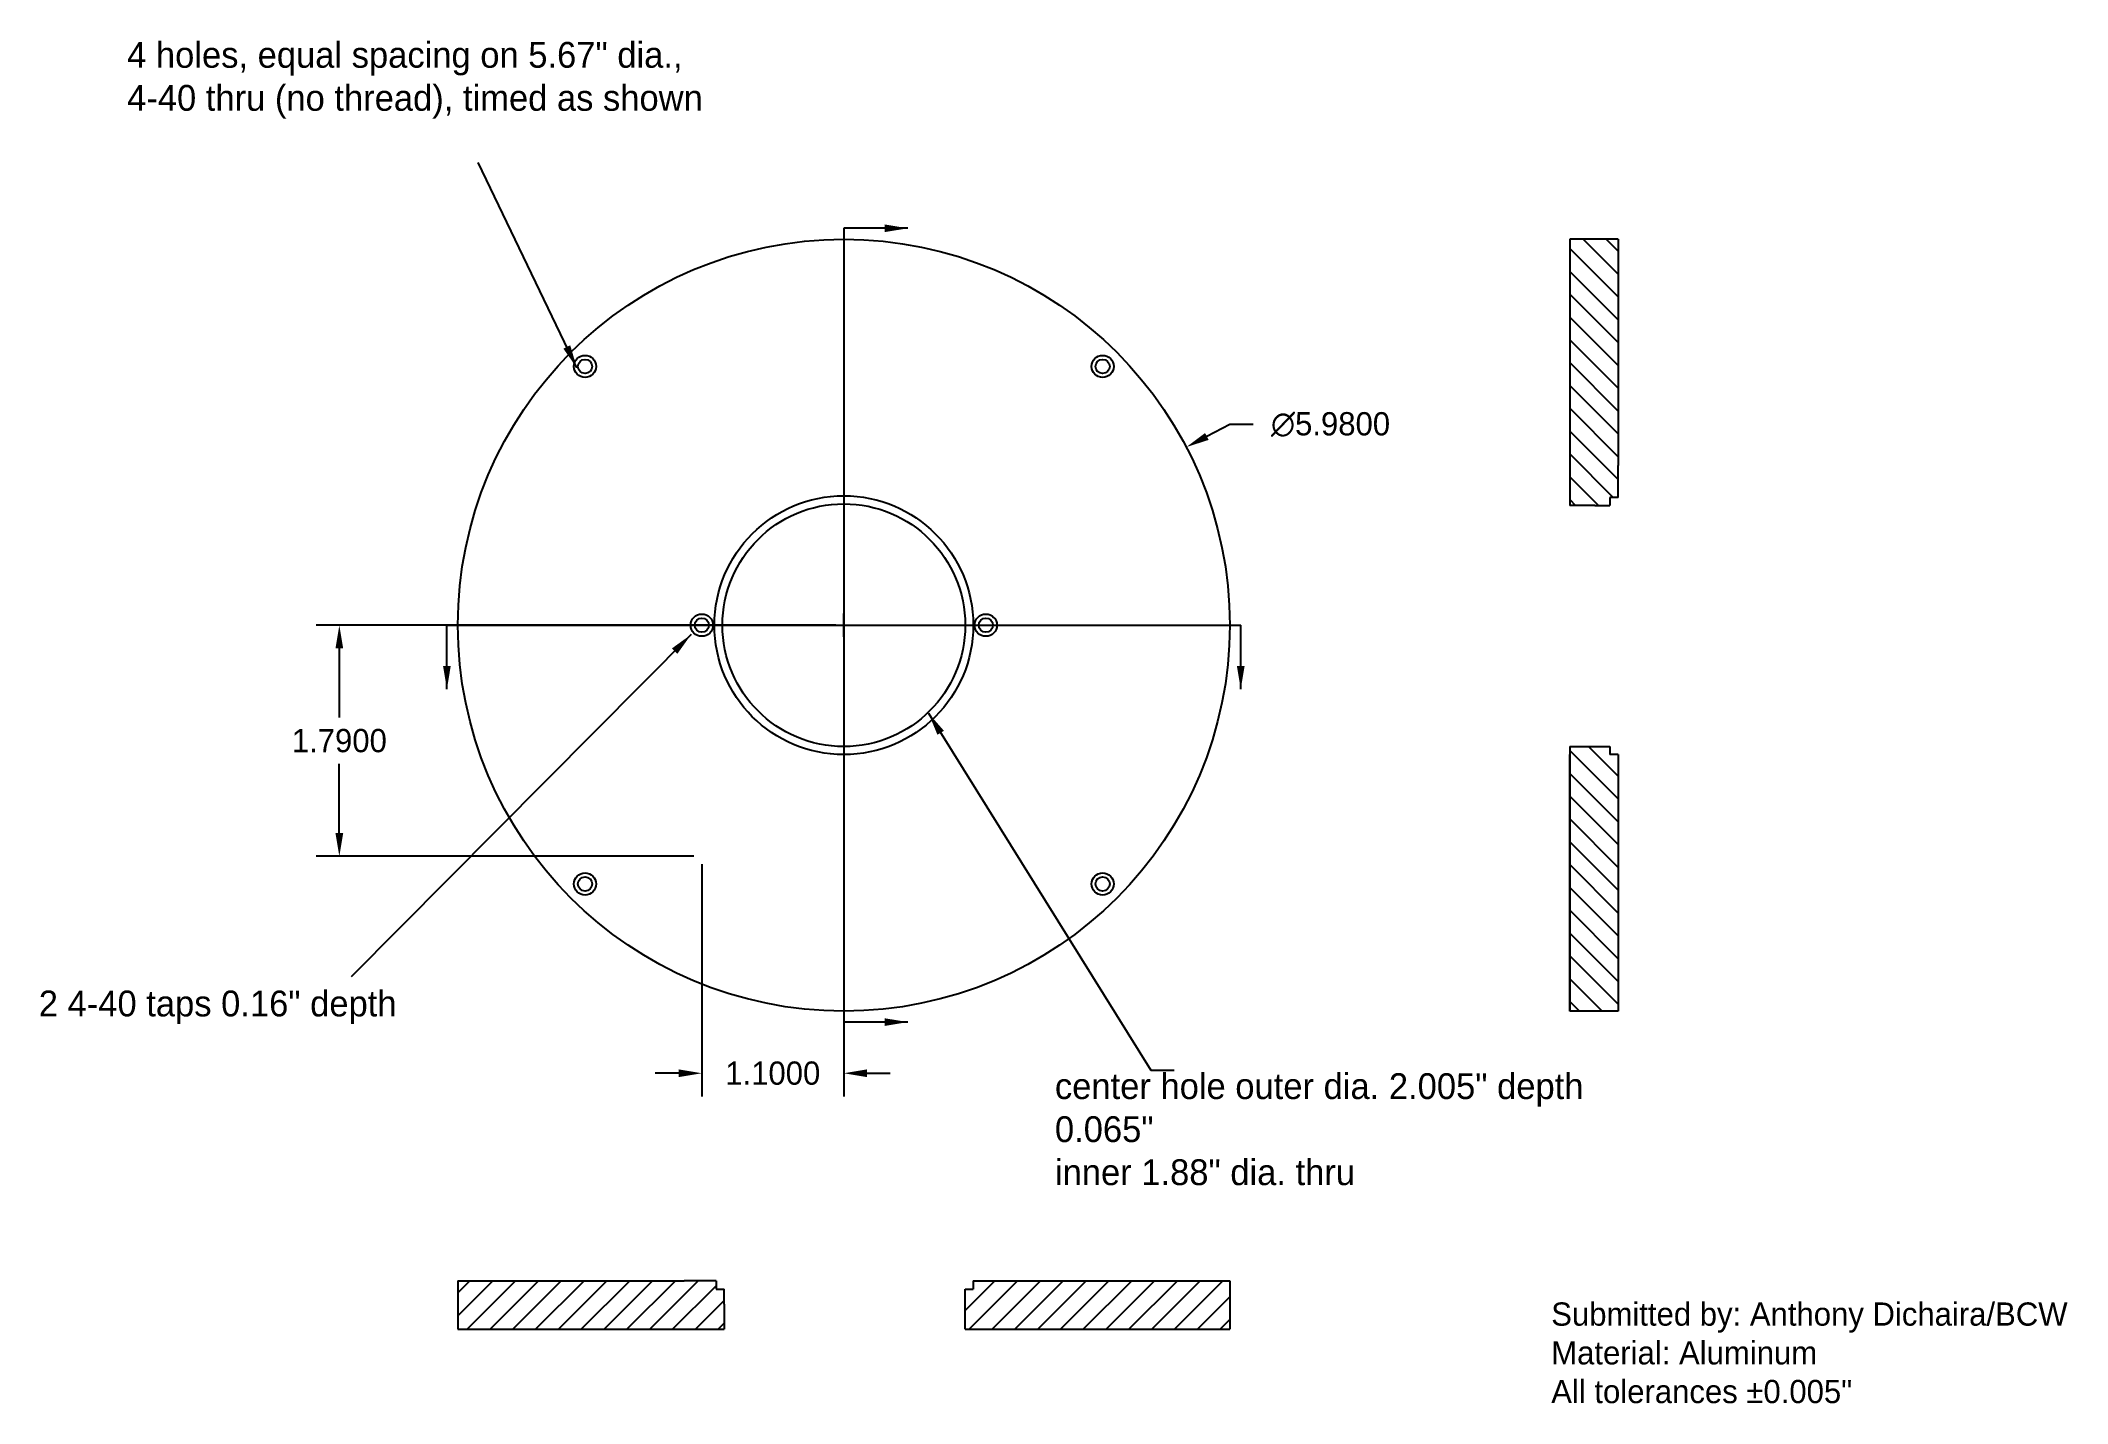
# Model space of a CAD drawing. Extents: x 3.4 to 19.1, y -0.8 to 9.8.
import ezdxf

# ---------------------------------------------------------------- set-up
doc = ezdxf.new("R2010")
doc.units = 0
doc.header["$MEASUREMENT"] = 0
doc.layers.get('0').update_dxf_attribs({"linetype": 'CONTINUOUS'})
doc.layers.get('DEFPOINTS').update_dxf_attribs({"linetype": 'CONTINUOUS'})
doc.dimstyles.get("Standard").update_dxf_attribs({"dimtxt": 0.18, "dimasz": 0.18, "dimexe": 0.18, "dimexo": 0.0625, "dimgap": 0.09, "dimtad": 0, "dimtih": 1, "dimtoh": 1, "dimdec": 4, "dimzin": 0, "dimdsep": 46, "dimtxsty": 'Standard', "dimcen": 0.09, "dimadec": 0, "dimazin": 0, "dimtfac": 1, "dimtdec": 4, "dimtofl": 0, "dimtmove": 0, "dimatfit": 3, "dimfxl": 0, "dimtolj": 1, "dimtzin": 0, "dimarcsym": 0})
pattern_1 = [(315, (15.43576, 14.87677), (0.0883883, 0.0883883), [])]

# ---------------------------------------------------------------- blocks, each defined once
blk = doc.blocks.new('*D0')
at = {"color": 0, "lineweight": -2}
for p, q in [((12.608, 6.814), (12.43, 6.722)), ((12.788, 6.814), (12.608, 6.814)), ((9.617, 5.169), (9.617, 5.349)), ((9.527, 5.259), (9.707, 5.259))]:
    blk.add_line(p, q, dxfattribs=at)
at = {"color": 0}
blk.add_solid([(12.416, 6.748), (12.444, 6.695), (12.27, 6.639)], dxfattribs=at)
at = {"layer": 'DEFPOINTS', "color": 0}
for p in [(12.27, 6.639), (6.965, 3.88)]:
    blk.add_point(p, dxfattribs=at)
at = {"color": 0, "insert": (13.388, 6.814), "char_height": 0.18, "attachment_point": 5}
blk.add_mtext('\\A1;∅5.9800', dxfattribs=at)
blk = doc.blocks.new('*D1')
at = {"color": 0, "lineweight": -2}
for p, q in [((8.517, 3.407), (8.517, 1.608)), ((9.617, 2.207), (9.617, 1.608)), ((8.337, 1.788), (8.157, 1.788)), ((9.797, 1.788), (9.977, 1.788))]:
    blk.add_line(p, q, dxfattribs=at)
at = {"color": 0}
for points in [[(8.337, 1.818), (8.337, 1.758), (8.517, 1.788)], [(9.797, 1.818), (9.797, 1.758), (9.617, 1.788)]]:
    blk.add_solid(points, dxfattribs=at)
at = {"layer": 'DEFPOINTS', "color": 0}
for p in [(8.517, 3.469), (9.617, 2.269), (8.517, 1.788)]:
    blk.add_point(p, dxfattribs=at)
at = {"color": 0, "insert": (9.067, 1.788), "char_height": 0.18, "attachment_point": 5}
blk.add_mtext('\\A1;1.1000', dxfattribs=at)
blk = doc.blocks.new('*D4')
at = {"color": 0, "lineweight": -2}
for p, q in [((9.555, 5.259), (5.529, 5.259)), ((5.709, 5.079), (5.709, 4.544)), ((5.709, 3.649), (5.709, 4.184)), ((8.455, 3.469), (5.529, 3.469))]:
    blk.add_line(p, q, dxfattribs=at)
at = {"color": 0}
for points in [[(5.679, 5.079), (5.739, 5.079), (5.709, 5.259)], [(5.679, 3.649), (5.739, 3.649), (5.709, 3.469)]]:
    blk.add_solid(points, dxfattribs=at)
at = {"layer": 'DEFPOINTS', "color": 0}
for p in [(9.617, 5.259), (5.709, 3.469), (8.517, 3.469)]:
    blk.add_point(p, dxfattribs=at)
at = {"color": 0, "insert": (5.709, 4.364), "char_height": 0.18, "attachment_point": 5}
blk.add_mtext('\\A1;1.7900', dxfattribs=at)

msp = doc.modelspace()

# ---------------------------------------------------------------- hatches: boundary and pattern name
h = msp.add_hatch()
h.set_pattern_fill('ANSI31', color=0, angle=-90, style=0)
h.set_pattern_definition(pattern_1)
h.paths.add_polyline_path([(15.4361, 6.18692), (15.2411, 6.18692), (15.2411, 8.24942), (15.6161, 8.24942), (15.6161, 6.49692), (15.6161, 6.24942), (15.5511, 6.24942), (15.5511, 6.18692)])
h = msp.add_hatch()
h.set_pattern_fill('ANSI31', color=0, angle=-90, style=0)
h.set_pattern_definition(pattern_1)
h.paths.add_polyline_path([(15.6161, 4.25692), (15.6161, 4.00942), (15.6161, 2.26942), (15.2411, 2.26942), (15.2411, 4.31942), (15.4361, 4.31942), (15.5511, 4.31942), (15.5511, 4.25692)])
h = msp.add_hatch()
h.set_pattern_fill('ANSI31', color=0, style=0)
h.paths.add_polyline_path([(8.68985, 0.00035), (8.68985, -0.19465), (6.62735, -0.19465), (6.62735, 0.18035), (8.37985, 0.18035), (8.62735, 0.18035), (8.62735, 0.11535), (8.68985, 0.11535)])
h = msp.add_hatch()
h.set_pattern_fill('ANSI31', color=0, style=0)
h.paths.add_polyline_path([(10.61985, 0.18035), (10.86735, 0.18035), (12.60735, 0.18035), (12.60735, -0.19465), (10.55735, -0.19465), (10.55735, 0.00035), (10.55735, 0.11535), (10.61985, 0.11535)])

# ---------------------------------------------------------------- linework, layer by layer
at = {"color": 0}
for p, q in [((9.61735, 8.33442), (9.61735, 2.18442)), ((15.6161, 8.24942), (15.2411, 8.24942)), ((15.2411, 8.24942), (15.2411, 6.18692)), ((15.6161, 8.24942), (15.6161, 6.49692)), ((15.6161, 6.24942), (15.6161, 6.49692)), ((15.4361, 6.18692), (15.2411, 6.18692)), ((15.4361, 6.18692), (15.5511, 6.18692)), ((15.6161, 6.24942), (15.5511, 6.24942)), ((15.5511, 6.24942), (15.5511, 6.18692)), ((6.54235, 5.25942), (12.69235, 5.25942)), ((15.2411, 4.31942), (15.2411, 2.26942)), ((15.2411, 4.31942), (15.4361, 4.31942)), ((15.2411, 2.26942), (15.2411, 4.25664)), ((15.4361, 4.31942), (15.5511, 4.31942)), ((15.5511, 4.31942), (15.5511, 4.25692)), ((15.6161, 4.25692), (15.5511, 4.25692)), ((15.6161, 4.25692), (15.6161, 4.00942)), ((15.6161, 4.00942), (15.6161, 2.26942)), ((15.6161, 2.26942), (15.2411, 2.26942)), ((6.62735, 0.18035), (8.37985, 0.18035)), ((6.62735, 0.18035), (6.62735, -0.19465)), ((8.62735, 0.18035), (8.37985, 0.18035)), ((8.62735, 0.18035), (8.62735, 0.11535)), ((10.61985, 0.18035), (10.61985, 0.11535)), ((10.61985, 0.18035), (10.86735, 0.18035)), ((10.86735, 0.18035), (12.60735, 0.18035)), ((12.60735, 0.18035), (12.60735, -0.19465)), ((8.62735, 0.11535), (8.68985, 0.11535)), ((8.68985, 0.00035), (8.68985, 0.11535)), ((8.68985, 0.00035), (8.68985, -0.19465)), ((10.55735, 0.11535), (10.61985, 0.11535)), ((10.55735, 0.00035), (10.55735, 0.11535)), ((10.55735, -0.19465), (10.55735, 0.00035)), ((6.62735, -0.19465), (8.68985, -0.19465)), ((10.55735, -0.19465), (12.60735, -0.19465))]:
    msp.add_line(p, q, dxfattribs=at)
for centre, radius in [((9.61735, 5.25942), 2.99), ((7.61271, 7.26407), 0.086), ((7.61271, 7.26407), 0.086), ((7.61271, 7.26407), 0.086), ((7.61271, 7.26407), 0.086), ((7.61271, 7.26407), 0.055), ((7.61271, 7.26407), 0.055), ((7.61271, 7.26407), 0.055), ((7.61271, 7.26407), 0.055), ((11.622, 7.26407), 0.086), ((11.622, 7.26407), 0.086), ((11.622, 7.26407), 0.086), ((11.622, 7.26407), 0.086), ((11.622, 7.26407), 0.055), ((11.622, 7.26407), 0.055), ((11.622, 7.26407), 0.055), ((11.622, 7.26407), 0.055), ((9.61735, 5.25942), 1.0025), ((9.61735, 5.25942), 0.94), ((8.51735, 5.25942), 0.086), ((10.71735, 5.25942), 0.086), ((8.51735, 5.25942), 0.055), ((10.71735, 5.25942), 0.055), ((7.61271, 3.25477), 0.086), ((7.61271, 3.25477), 0.086), ((7.61271, 3.25477), 0.086), ((7.61271, 3.25477), 0.086), ((7.61271, 3.25477), 0.055), ((7.61271, 3.25477), 0.055), ((7.61271, 3.25477), 0.055), ((7.61271, 3.25477), 0.055), ((11.622, 3.25477), 0.086), ((11.622, 3.25477), 0.086), ((11.622, 3.25477), 0.086), ((11.622, 3.25477), 0.086), ((11.622, 3.25477), 0.055), ((11.622, 3.25477), 0.055), ((11.622, 3.25477), 0.055), ((11.622, 3.25477), 0.055)]:
    msp.add_circle(centre, radius, dxfattribs=at)

# ---------------------------------------------------------------- texts
at = {"color": 0, "attachment_point": 1}
for s, insert, char_height, width in [('4 holes, equal spacing on 5.67" dia., 4-40 thru (no thread), timed as shown', (4.06508, 9.77831), 0.2, 4.7621), ('2 4-40 taps 0.16" depth', (3.38077, 2.42872), 0.2, 3.3549), ('center hole outer dia. 2.005" depth 0.065"\\Pinner 1.88" dia. thru', (11.25278, 1.78825), 0.2, 4.1367), ('Submitted by: Anthony Dichaira/BCW\\PMaterial: Aluminum\\PAll tolerances ±0.005"', (15.09771, 0.01247), 0.18, 5.8207)]:
    msp.add_mtext(s, dxfattribs=dict(at, insert=insert, char_height=char_height, width=width))

# ---------------------------------------------------------------- dimensions: what is measured, and where the dimension line sits
at = {"color": 0}
dim = msp.add_diameter_dim_2p(p1=(6.96451, 3.88011), p2=(12.2702, 6.63874), dimstyle='Standard', dxfattribs=at)
dim.commit()
dim.dimension.update_dxf_attribs({"geometry": '*D0', "text_midpoint": (13.38769, 6.81421), "dimtype": 163})
dim = msp.add_linear_dim(base=(5.70897, 3.46942), p1=(9.61735, 5.25942), p2=(8.51735, 3.46942), angle=90, dimstyle='Standard', dxfattribs=at)
dim.commit()
dim.dimension.update_dxf_attribs({"geometry": '*D4', "text_midpoint": (5.70897, 4.36442), "dimtype": 160})
dim = msp.add_linear_dim(base=(8.51735, 1.78806), p1=(9.61735, 2.26942), p2=(8.51735, 3.46942), dimstyle='Standard', dxfattribs=at)
dim.commit()
dim.dimension.update_dxf_attribs({"geometry": '*D1', "text_midpoint": (9.06735, 1.78806)})

# ---------------------------------------------------------------- leaders
for points in [[(7.54926, 7.25269), (6.78394, 8.84388)], [(10.11416, 8.33442), (9.61735, 8.33442)], [(8.43381, 5.18663), (5.80167, 2.53562)], [(6.54235, 4.76261), (6.54235, 5.25942)], [(12.69235, 4.76261), (12.69235, 5.25942)], [(10.11416, 2.18442), (9.61735, 2.18442)]]:
    msp.add_leader(points, dimstyle='Standard', dxfattribs=at)
msp.add_leader([(10.27271, 4.57858), (11.99541, 1.81131), (12.17541, 1.81131)], dimstyle='Standard', override={"dimgap": 0.09, "dimtad": 0}, dxfattribs=at)

doc.saveas('drawing.dxf')
